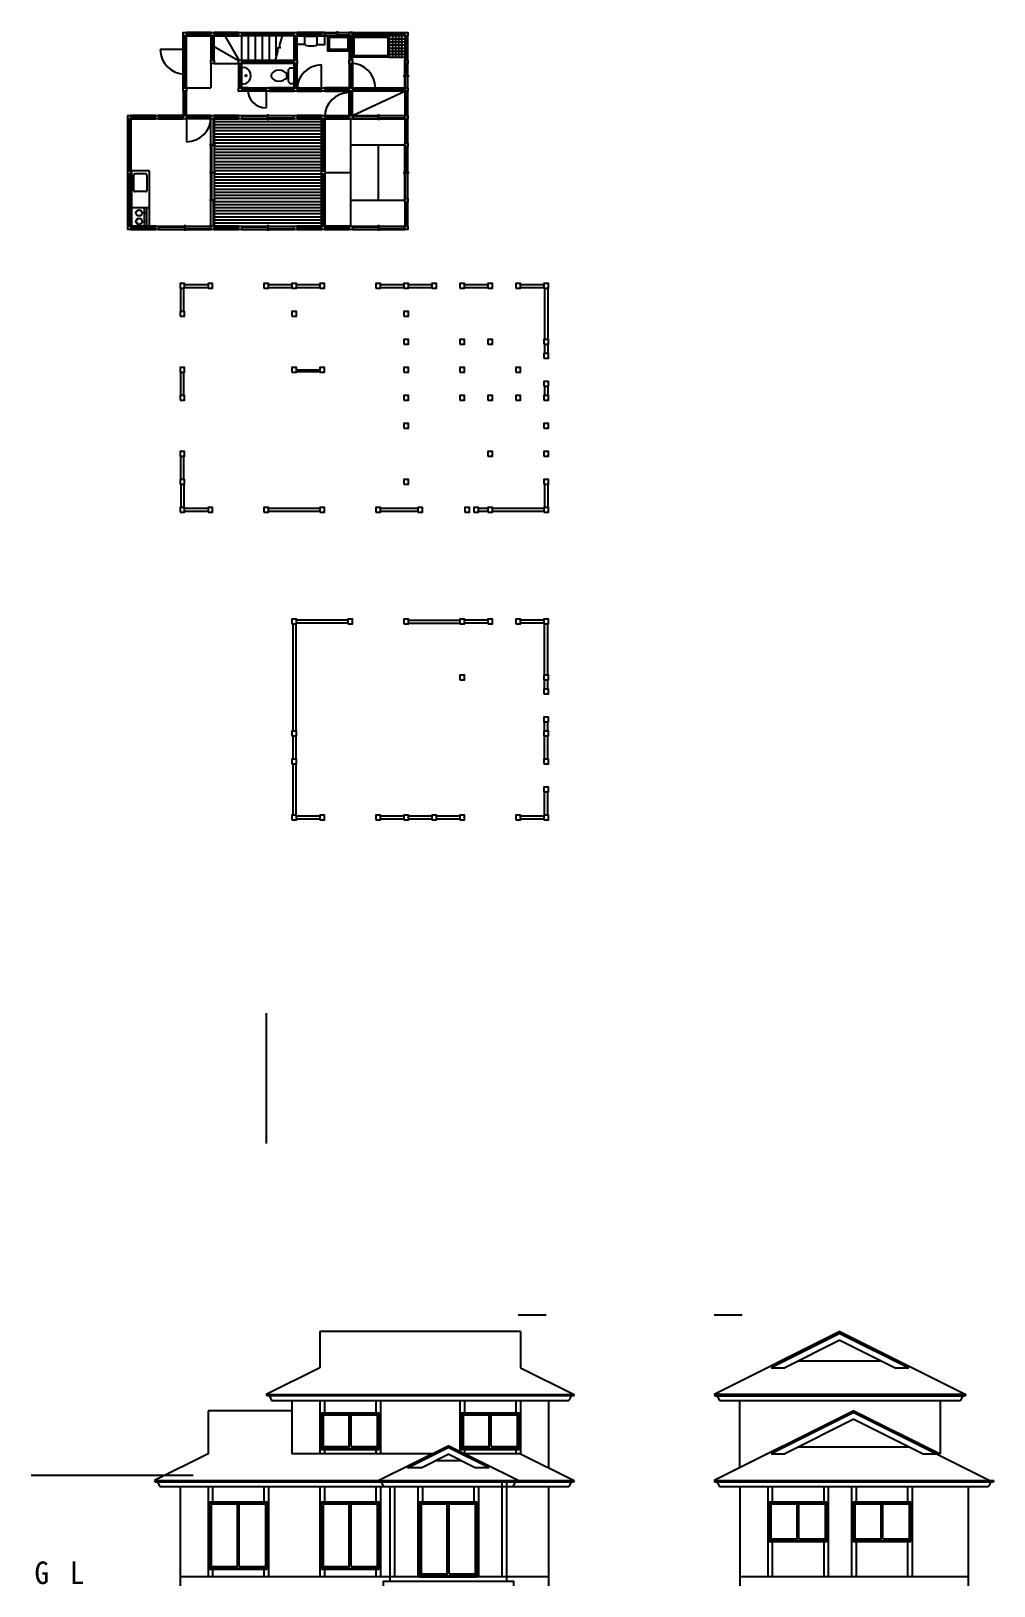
# Model space of a CAD drawing. Units: millimetres at full size, sheet at 1:100. Extents: x -17787 to 45218, y -47835 to 10600.
# Drawn here: x -17787 to 13521, y -39980 to 10600 of the extents above; entities that cross this region are included whole.
import ezdxf

# ---------------------------------------------------------------- set-up
doc = ezdxf.new("R2010")
doc.units = ezdxf.units.MM
doc.header["$LTSCALE"] = 100
for name, color, linetype in [('0-1_基準線', 7, 'Continuous'), ('0-2', 3, 'Continuous'), ('0-3_柱', 7, 'Continuous'), ('0-9_壁・窓', 4, 'Continuous'), ('0-A_屋根', 4, 'Continuous')]:
    doc.layers.add(name, color=color, linetype=linetype)
doc.styles.add('ＭＳ ゴシック', font='')
doc.styles.get('ＭＳ ゴシック').set_extended_font_data('MS Gothic')

msp = doc.modelspace()

# ---------------------------------------------------------------- linework, layer by layer
at = {"layer": '0-1_基準線'}
for p, q in [((-12838.7, 10550), (-12738.7, 10550)), ((-12738.7, 10550), (-12738.7, 10450)), ((-11938.7, 10550), (-12738.7, 10550)), ((-11938.7, 10525), (-12738.7, 10525)), ((-12738.7, 10475), (-11938.7, 10475)), ((-12738.7, 10450), (-11938.7, 10450)), ((-11938.7, 10450), (-11938.7, 9650)), ((-11838.7, 10450), (-11938.7, 10450)), ((-11913.7, 10450), (-11913.7, 9650)), ((-11863.7, 9650), (-11863.7, 10450)), ((-11038.7, 10550), (-11838.7, 10550)), ((-11038.7, 10525), (-11838.7, 10525)), ((-11838.7, 10475), (-11038.7, 10475)), ((-11838.7, 9650), (-11838.7, 10450)), ((-11838.7, 10450), (-11038.7, 10450)), ((-10938.7, 10550), (-9238.7, 10550)), ((-10938.7, 10525), (-9238.7, 10525)), ((-9238.7, 10475), (-10938.7, 10475)), ((-9238.7, 10450), (-10938.7, 10450)), ((-9238.7, 10450), (-9238.7, 9650)), ((-9213.7, 10450), (-9213.7, 9650)), ((-9163.7, 9650), (-9163.7, 10450)), ((-8338.7, 10550), (-9138.7, 10550)), ((-8338.7, 10525), (-9138.7, 10525)), ((-9138.7, 10475), (-8338.7, 10475)), ((-9138.7, 9650), (-9138.7, 10450)), ((-9138.7, 10450), (-8338.7, 10450)), ((-7838.7, 10600), (-7838.7, 10400)), ((-7438.7, 10450), (-7438.7, 9650)), ((-7413.7, 10450), (-7413.7, 9650)), ((-7363.7, 9650), (-7363.7, 10450)), ((-7338.7, 10550), (-5638.7, 10550)), ((-7338.7, 10525), (-5638.7, 10525)), ((-5638.7, 10475), (-7338.7, 10475)), ((-5638.7, 10450), (-7338.7, 10450)), ((-7338.7, 9650), (-7338.7, 10450)), ((-5638.7, 10450), (-5638.7, 9650)), ((-5613.7, 10450), (-5613.7, 9650)), ((-5563.7, 9650), (-5563.7, 10450)), ((-5538.7, 9650), (-5538.7, 10450)), ((-10938.7, 9650), (-9238.7, 9650)), ((-10938.7, 9625), (-9238.7, 9625)), ((-9795, 10039.6), (-9760.5, 9977.9)), ((-11038.7, 9550), (-11038.7, 8750)), ((-11013.7, 9550), (-11013.7, 8750)), ((-10963.7, 8750), (-10963.7, 9550)), ((-9238.7, 9575), (-10938.7, 9575)), ((-9238.7, 9550), (-10938.7, 9550)), ((-10938.7, 8750), (-10938.7, 9550)), ((-9238.7, 9550), (-9238.7, 8750)), ((-9213.7, 9550), (-9213.7, 8750)), ((-9163.7, 8750), (-9163.7, 9550)), ((-9138.7, 8750), (-9138.7, 9550)), ((-5688.7, 9150), (-5488.7, 9150)), ((-12838.7, 8750), (-12738.7, 8750)), ((-12838.7, 8650), (-12838.7, 7850)), ((-12813.7, 8650), (-12813.7, 7850)), ((-12763.7, 7850), (-12763.7, 8650)), ((-12738.7, 8750), (-12738.7, 8650)), ((-12738.7, 7850), (-12738.7, 8650)), ((-10768.7, 8725), (-10938.7, 8725)), ((-10768.7, 8675), (-10938.7, 8675)), ((-10768.7, 8650), (-10768.7, 8750)), ((-10738.7, 8650), (-10738.7, 8750)), ((-9238.7, 8750), (-10038.7, 8750)), ((-9238.7, 8725), (-10038.7, 8725)), ((-10038.7, 8675), (-9238.7, 8675)), ((-10038.7, 8650), (-9238.7, 8650)), ((-7438.7, 8750), (-8238.7, 8750)), ((-7438.7, 8725), (-8238.7, 8725)), ((-8238.7, 8675), (-7438.7, 8675)), ((-8238.7, 8650), (-7438.7, 8650)), ((-7438.7, 8650), (-7438.7, 7850)), ((-7413.7, 8650), (-7413.7, 7850)), ((-7363.7, 7850), (-7363.7, 8650)), ((-7338.7, 8750), (-5638.7, 8750)), ((-7338.7, 8725), (-5638.7, 8725)), ((-5638.7, 8675), (-7338.7, 8675)), ((-5638.7, 8650), (-7338.7, 8650)), ((-7338.7, 7850), (-7338.7, 8650)), ((-5638.7, 8650), (-5638.7, 7850)), ((-5613.7, 8650), (-5613.7, 7850)), ((-5563.7, 7850), (-5563.7, 8650)), ((-5538.7, 7850), (-5538.7, 8650)), ((-14638.7, 6050), (-14638.7, 7750)), ((-14613.7, 6050), (-14613.7, 7750)), ((-14563.7, 7750), (-14563.7, 6050)), ((-13738.7, 7850), (-14538.7, 7850)), ((-13738.7, 7825), (-14538.7, 7825)), ((-14538.7, 7775), (-13738.7, 7775)), ((-14538.7, 7750), (-13738.7, 7750)), ((-14538.7, 7750), (-14538.7, 6050)), ((-12838.7, 7850), (-13638.7, 7850)), ((-12838.7, 7825), (-13638.7, 7825)), ((-13638.7, 7775), (-12838.7, 7775)), ((-13638.7, 7750), (-12838.7, 7750)), ((-11038.7, 7850), (-11838.7, 7850)), ((-11038.7, 7825), (-11838.7, 7825)), ((-11838.7, 7775), (-11038.7, 7775)), ((-11838.7, 7750), (-11038.7, 7750)), ((-10088.7, 7900), (-10088.7, 7700)), ((-8338.7, 7850), (-9138.7, 7850)), ((-8338.7, 7825), (-9138.7, 7825)), ((-9138.7, 7775), (-8338.7, 7775)), ((-9138.7, 7750), (-8338.7, 7750)), ((-8338.7, 6050), (-8338.7, 7750)), ((-8313.7, 6050), (-8313.7, 7750)), ((-8263.7, 7750), (-8263.7, 6050)), ((-8238.7, 7750), (-8238.7, 6050)), ((-6488.7, 7900), (-6488.7, 7700)), ((-5638.7, 7750), (-5638.7, 6950)), ((-5613.7, 7750), (-5613.7, 6950)), ((-5563.7, 6950), (-5563.7, 7750)), ((-5538.7, 6950), (-5538.7, 7750)), ((-11988.7, 6900), (-11788.7, 6900)), ((-14638.7, 4250), (-14638.7, 5950)), ((-14613.7, 4250), (-14613.7, 5950)), ((-14563.7, 5950), (-14563.7, 4250)), ((-14538.7, 5950), (-14538.7, 4250)), ((-11988.7, 6000), (-11788.7, 6000)), ((-8338.7, 4250), (-8338.7, 5950)), ((-8313.7, 4250), (-8313.7, 5950)), ((-8263.7, 5950), (-8263.7, 4250)), ((-8238.7, 5950), (-8238.7, 4250)), ((-5688.7, 6000), (-5488.7, 6000)), ((-11988.7, 5100), (-11788.7, 5100)), ((-5638.7, 5050), (-5638.7, 4250)), ((-5613.7, 5050), (-5613.7, 4250)), ((-5563.7, 4250), (-5563.7, 5050)), ((-5538.7, 4250), (-5538.7, 5050)), ((-13738.7, 4250), (-14538.7, 4250)), ((-13738.7, 4225), (-14538.7, 4225)), ((-14538.7, 4175), (-13738.7, 4175)), ((-14538.7, 4150), (-13738.7, 4150)), ((-12788.7, 4300), (-12788.7, 4100)), ((-11038.7, 4250), (-11838.7, 4250)), ((-11038.7, 4225), (-11838.7, 4225)), ((-11838.7, 4175), (-11038.7, 4175)), ((-11838.7, 4150), (-11038.7, 4150)), ((-10088.7, 4300), (-10088.7, 4100)), ((-8338.7, 4250), (-9138.7, 4250)), ((-8338.7, 4225), (-9138.7, 4225)), ((-9138.7, 4175), (-8338.7, 4175)), ((-9138.7, 4150), (-8338.7, 4150)), ((-7438.7, 4250), (-8238.7, 4250)), ((-7438.7, 4225), (-8238.7, 4225)), ((-8238.7, 4175), (-7438.7, 4175)), ((-8238.7, 4150), (-7438.7, 4150)), ((-6488.7, 4300), (-6488.7, 4100))]:
    msp.add_line(p, q, dxfattribs=at)
at = {"layer": '0-1_基準線', "color": 4}
for p, q in [((-12838.7, 8750), (-12838.7, 10450)), ((-12738.7, 8750), (-12738.7, 10450)), ((-11017.6, 9650), (-11479.5, 10450)), ((-10938.7, 9650), (-10938.7, 10450)), ((-10713.7, 9650), (-10713.7, 10450)), ((-10488.7, 9650), (-10488.7, 10450)), ((-10263.7, 9650), (-10263.7, 10450)), ((-10038.7, 9650), (-10038.7, 10450)), ((-9813.7, 9790.3), (-9813.7, 10450)), ((-9626.5, 10450), (-9719.6, 10122.2)), ((-8883.9, 10160), (-9138.7, 10160)), ((-8483.9, 10160), (-8483.9, 10440)), ((-8238.7, 10550), (-7438.7, 10550)), ((-8238.7, 10450), (-7438.7, 10450)), ((-8138.7, 10450), (-7438.7, 10450)), ((-7438.7, 10450), (-7438.7, 9950)), ((-7288.7, 10370), (-7288.7, 9830)), ((-7258.7, 10400), (-6218.7, 10400)), ((-6188.7, 10370), (-6188.7, 9830)), ((-6138.7, 10350), (-5638.7, 10350)), ((-6138.7, 10250), (-5638.7, 10250)), ((-6138.7, 10150), (-5638.7, 10150)), ((-6038.7, 10450), (-6038.7, 9750)), ((-5938.7, 10450), (-5938.7, 9750)), ((-5838.7, 10450), (-5838.7, 9750)), ((-5738.7, 10450), (-5738.7, 9750)), ((-12838.7, 10000), (-13588.7, 10000)), ((-11038.7, 9628.9), (-11838.7, 10090.7)), ((-9760.5, 9977.9), (-9853.6, 9650)), ((-6218.7, 9800), (-7258.7, 9800)), ((-6138.7, 10050), (-5638.7, 10050)), ((-6138.7, 9950), (-5638.7, 9950)), ((-6138.7, 9850), (-5638.7, 9850)), ((-6138.7, 9750), (-5638.7, 9750)), ((-11938.7, 9550), (-11938.7, 8750)), ((-11838.7, 9550), (-11038.7, 9550)), ((-9521.8, 9250), (-9478.7, 9250)), ((-9478.7, 9250), (-9478.7, 9050)), ((-9361.7, 9410), (-9238.7, 9410)), ((-9238.7, 9410), (-9238.7, 8890)), ((-8338.7, 8750), (-8338.7, 9500)), ((-7438.7, 9550), (-7438.7, 8750)), ((-7338.7, 9550), (-7338.7, 8750)), ((-5638.7, 8750), (-5638.7, 9550)), ((-5538.7, 8750), (-5538.7, 9550)), ((-12738.7, 8750), (-11938.7, 8750)), ((-10738.7, 8750), (-10138.7, 8750)), ((-10138.7, 8650), (-10738.7, 8650)), ((-10138.7, 8700), (-10138.7, 8100)), ((-9521.8, 9050), (-9478.7, 9050)), ((-9138.7, 8750), (-8338.7, 8750)), ((-9138.7, 8650), (-8338.7, 8650)), ((-7438.7, 7850), (-7438.7, 8600)), ((-7338.7, 8750), (-6588.7, 8750)), ((-7338.7, 7850), (-5638.7, 8650)), ((-11938.7, 7850), (-12738.7, 7850)), ((-11938.7, 7750), (-12738.7, 7750)), ((-12738.7, 7750), (-12738.7, 7000)), ((-11938.7, 4250), (-11938.7, 7750)), ((-11838.7, 7750), (-11838.7, 4250)), ((-8338.7, 7650), (-11838.7, 7650)), ((-10938.7, 7850), (-9238.7, 7850)), ((-10938.7, 7750), (-9238.7, 7750)), ((-8238.7, 7850), (-7438.7, 7850)), ((-8238.7, 7750), (-7438.7, 7750)), ((-7388.7, 4250), (-7388.7, 7750)), ((-7338.7, 7850), (-5638.7, 7850)), ((-7338.7, 7750), (-5638.7, 7750)), ((-8338.7, 7550), (-11838.7, 7550)), ((-8338.7, 7450), (-11838.7, 7450)), ((-8338.7, 7350), (-11838.7, 7350)), ((-8338.7, 7250), (-11838.7, 7250)), ((-8338.7, 7150), (-11838.7, 7150)), ((-8338.7, 7050), (-11838.7, 7050)), ((-8338.7, 6950), (-11838.7, 6950)), ((-8338.7, 6850), (-11838.7, 6850)), ((-8338.7, 6750), (-11838.7, 6750)), ((-8338.7, 6650), (-11838.7, 6650)), ((-7388.7, 6900), (-5638.7, 6900)), ((-6488.7, 5100), (-6488.7, 6900)), ((-5638.7, 5150), (-5638.7, 6850)), ((-5538.7, 5150), (-5538.7, 6850)), ((-8338.7, 6550), (-11838.7, 6550)), ((-8338.7, 6450), (-11838.7, 6450)), ((-8338.7, 6350), (-11838.7, 6350)), ((-8338.7, 6250), (-11838.7, 6250)), ((-8338.7, 6150), (-11838.7, 6150)), ((-13938.7, 6050), (-14538.7, 6050)), ((-14508.7, 4250), (-14508.7, 6050)), ((-14448.9, 5407.3), (-14448.9, 5928.9)), ((-14054.5, 5958.9), (-14418.9, 5958.9)), ((-14024.5, 5928.9), (-14024.5, 5407.3)), ((-13938.7, 4250), (-13938.7, 6050)), ((-8338.7, 6050), (-11838.7, 6050)), ((-8338.7, 5950), (-11838.7, 5950)), ((-8338.7, 5850), (-11838.7, 5850)), ((-8338.7, 5750), (-11838.7, 5750)), ((-8338.7, 5650), (-11838.7, 5650)), ((-8238.7, 6000), (-7388.7, 6000)), ((-14054.5, 5377.3), (-14418.9, 5377.3)), ((-8338.7, 5550), (-11838.7, 5550)), ((-8338.7, 5450), (-11838.7, 5450)), ((-8338.7, 5350), (-11838.7, 5350)), ((-8338.7, 5250), (-11838.7, 5250)), ((-8338.7, 5150), (-11838.7, 5150)), ((-7388.7, 5100), (-5638.7, 5100)), ((-13938.7, 4850), (-14508.7, 4850)), ((-14360.8, 4770.4), (-14318.4, 4728)), ((-14360.8, 4600.7), (-14318.4, 4643.1)), ((-14233.6, 4728), (-14191.1, 4770.4)), ((-14233.6, 4643.1), (-14191.1, 4600.7)), ((-14095.2, 4250), (-14095.2, 4850)), ((-14060.4, 4720), (-14060.4, 4654.1)), ((-14024.5, 4250), (-14024.5, 4850)), ((-8338.7, 5050), (-11838.7, 5050)), ((-8338.7, 4950), (-11838.7, 4950)), ((-8338.7, 4850), (-11838.7, 4850)), ((-8338.7, 4750), (-11838.7, 4750)), ((-8338.7, 4650), (-11838.7, 4650)), ((-14360.8, 4495.3), (-14318.4, 4452.9)), ((-14318.4, 4368), (-14360.8, 4325.6)), ((-14191.1, 4495.3), (-14233.6, 4452.9)), ((-14233.6, 4368), (-14191.1, 4325.6)), ((-14060.4, 4444.4), (-14060.4, 4384.4)), ((-13638.7, 4250), (-11938.7, 4250)), ((-13638.7, 4150), (-11938.7, 4150)), ((-8338.7, 4550), (-11838.7, 4550)), ((-8338.7, 4450), (-11838.7, 4450)), ((-8338.7, 4350), (-11838.7, 4350)), ((-10938.7, 4250), (-9238.7, 4250)), ((-10938.7, 4150), (-9238.7, 4150)), ((-7338.7, 4250), (-5638.7, 4250)), ((-7338.7, 4150), (-5638.7, 4150))]:
    msp.add_line(p, q, dxfattribs=at)
at = {"layer": '0-1_基準線', "color": 2}
for p, q in [((-12788.7, 10050), (-12788.7, 10450)), ((-8238.7, 10525), (-7808.7, 10525)), ((-7868.7, 10475), (-7438.7, 10475)), ((-12788.7, 9200), (-12788.7, 10000)), ((-12788.7, 9200), (-12788.7, 10000)), ((-12788.7, 8750), (-12788.7, 9150)), ((-12788.7, 8750), (-12788.7, 9150)), ((-7388.7, 9550), (-7388.7, 8750)), ((-5613.7, 8750), (-5613.7, 9180)), ((-5563.7, 9120), (-5563.7, 9550)), ((-10138.7, 8700), (-10738.7, 8700)), ((-9138.7, 8700), (-8338.7, 8700)), ((-11938.7, 7800), (-12738.7, 7800)), ((-11863.7, 7750), (-11863.7, 6870)), ((-10938.7, 7825), (-10058.7, 7825)), ((-10118.7, 7775), (-9238.7, 7775)), ((-8238.7, 7800), (-7438.7, 7800)), ((-7338.7, 7825), (-6458.7, 7825)), ((-6518.7, 7775), (-5638.7, 7775)), ((-5563.7, 5970), (-5563.7, 6850)), ((-5613.7, 5150), (-5613.7, 6030)), ((-11863.7, 5130), (-11863.7, 4250)), ((-13638.7, 4225), (-12758.7, 4225)), ((-12818.7, 4175), (-11938.7, 4175)), ((-10938.7, 4225), (-10058.7, 4225)), ((-10118.7, 4175), (-9238.7, 4175)), ((-7338.7, 4225), (-6458.7, 4225)), ((-6518.7, 4175), (-5638.7, 4175))]:
    msp.add_line(p, q, dxfattribs=at)
at = {"layer": '0-1_基準線', "color": 3}
msp.add_line((-10938.7, 8897.6), (-10938.7, 9402.4), dxfattribs=at)
at = {"layer": '0-1_基準線'}
for points in [[(-12738.7, 10450), (-12838.7, 10450), (-12838.7, 10550)], [(-11938.7, 10450), (-11938.7, 10550), (-11838.7, 10550), (-11838.7, 10450)], [(-12738.7, 8650), (-12838.7, 8650), (-12838.7, 8750)], [(-10738.7, 8750), (-10768.7, 8750), (-10938.7, 8750)], [(-10738.7, 8650), (-10768.7, 8650), (-10938.7, 8650)]]:
    msp.add_lwpolyline(points, dxfattribs=at)
for points in [[(-12838.7, 10450), (-12838.7, 10550), (-12738.7, 10550), (-12738.7, 10450)], [(-11938.7, 10450), (-11938.7, 10550), (-11838.7, 10550), (-11838.7, 10450)], [(-11938.7, 10450), (-11938.7, 10550), (-11838.7, 10550), (-11838.7, 10450)], [(-11038.7, 10450), (-11038.7, 10550), (-10938.7, 10550), (-10938.7, 10450)], [(-11038.7, 10450), (-11038.7, 10550), (-10938.7, 10550), (-10938.7, 10450)], [(-9238.7, 10450), (-9238.7, 10550), (-9138.7, 10550), (-9138.7, 10450)], [(-9138.7, 10450), (-9238.7, 10450), (-9238.7, 10550), (-9138.7, 10550)], [(-9238.7, 10450), (-9238.7, 10550), (-9138.7, 10550), (-9138.7, 10450)], [(-8338.7, 10450), (-8338.7, 10550), (-8238.7, 10550), (-8238.7, 10450)], [(-8338.7, 10550), (-8338.7, 10450), (-8238.7, 10450), (-8238.7, 10550)], [(-7438.7, 10450), (-7438.7, 10550), (-7338.7, 10550), (-7338.7, 10450)], [(-7338.7, 10450), (-7438.7, 10450), (-7438.7, 10550), (-7338.7, 10550)], [(-7438.7, 10550), (-7438.7, 10450), (-7338.7, 10450), (-7338.7, 10550)], [(-5638.7, 10450), (-5638.7, 10550), (-5538.7, 10550), (-5538.7, 10450)], [(-5538.7, 10450), (-5638.7, 10450), (-5638.7, 10550), (-5538.7, 10550)], [(-12838.7, 10000), (-12738.7, 10000), (-12738.7, 10050), (-12838.7, 10050)], [(-11838.7, 9550), (-11938.7, 9550), (-11938.7, 9650), (-11838.7, 9650)], [(-11038.7, 9550), (-11038.7, 9650), (-10938.7, 9650), (-10938.7, 9550)], [(-10938.7, 9550), (-11038.7, 9550), (-11038.7, 9650), (-10938.7, 9650)], [(-9238.7, 9550), (-9238.7, 9650), (-9138.7, 9650), (-9138.7, 9550)], [(-9138.7, 9550), (-9238.7, 9550), (-9238.7, 9650), (-9138.7, 9650)], [(-9138.7, 9550), (-9238.7, 9550), (-9238.7, 9650), (-9138.7, 9650)], [(-7338.7, 9550), (-7438.7, 9550), (-7438.7, 9650), (-7338.7, 9650)], [(-7438.7, 9650), (-7338.7, 9650), (-7338.7, 9550), (-7438.7, 9550)], [(-5538.7, 9550), (-5638.7, 9550), (-5638.7, 9650), (-5538.7, 9650)], [(-5638.7, 9550), (-5538.7, 9550), (-5538.7, 9650), (-5638.7, 9650)], [(-12838.7, 9150), (-12738.7, 9150), (-12738.7, 9200), (-12838.7, 9200)], [(-12738.7, 8650), (-12838.7, 8650), (-12838.7, 8750), (-12738.7, 8750)], [(-10938.7, 8650), (-11038.7, 8650), (-11038.7, 8750), (-10938.7, 8750)], [(-10938.7, 8750), (-10938.7, 8650), (-11038.7, 8650), (-11038.7, 8750)], [(-10138.7, 8650), (-10138.7, 8750), (-10038.7, 8750), (-10038.7, 8650)], [(-10038.7, 8750), (-10038.7, 8650), (-10138.7, 8650), (-10138.7, 8750)], [(-9138.7, 8650), (-9238.7, 8650), (-9238.7, 8750), (-9138.7, 8750)], [(-9238.7, 8650), (-9238.7, 8750), (-9138.7, 8750), (-9138.7, 8650)], [(-9238.7, 8650), (-9238.7, 8750), (-9138.7, 8750), (-9138.7, 8650)], [(-8338.7, 8650), (-8338.7, 8750), (-8238.7, 8750), (-8238.7, 8650)], [(-8338.7, 8650), (-8338.7, 8750), (-8238.7, 8750), (-8238.7, 8650)], [(-7438.7, 8650), (-7438.7, 8750), (-7338.7, 8750), (-7338.7, 8650)], [(-7338.7, 8650), (-7438.7, 8650), (-7438.7, 8750), (-7338.7, 8750)], [(-7438.7, 8650), (-7438.7, 8750), (-7338.7, 8750), (-7338.7, 8650)], [(-7438.7, 8750), (-7338.7, 8750), (-7338.7, 8650), (-7438.7, 8650)], [(-5638.7, 8650), (-5638.7, 8750), (-5538.7, 8750), (-5538.7, 8650)], [(-5538.7, 8650), (-5638.7, 8650), (-5638.7, 8750), (-5538.7, 8750)], [(-5638.7, 8650), (-5538.7, 8650), (-5538.7, 8750), (-5638.7, 8750)], [(-14638.7, 7750), (-14638.7, 7850), (-14538.7, 7850), (-14538.7, 7750)], [(-14538.7, 7750), (-14638.7, 7750), (-14638.7, 7850), (-14538.7, 7850)], [(-13738.7, 7750), (-13738.7, 7850), (-13638.7, 7850), (-13638.7, 7750)], [(-13738.7, 7750), (-13738.7, 7850), (-13638.7, 7850), (-13638.7, 7750)], [(-12838.7, 7750), (-12838.7, 7850), (-12738.7, 7850), (-12738.7, 7750)], [(-12738.7, 7750), (-12838.7, 7750), (-12838.7, 7850), (-12738.7, 7850)], [(-12738.7, 7850), (-12738.7, 7750), (-12838.7, 7750), (-12838.7, 7850)], [(-11938.7, 7750), (-11938.7, 7850), (-11838.7, 7850), (-11838.7, 7750)], [(-11838.7, 7750), (-11938.7, 7750), (-11938.7, 7850), (-11838.7, 7850)], [(-11838.7, 7850), (-11838.7, 7750), (-11938.7, 7750), (-11938.7, 7850)], [(-11038.7, 7750), (-11038.7, 7850), (-10938.7, 7850), (-10938.7, 7750)], [(-11038.7, 7750), (-11038.7, 7850), (-10938.7, 7850), (-10938.7, 7750)], [(-9238.7, 7750), (-9238.7, 7850), (-9138.7, 7850), (-9138.7, 7750)], [(-9238.7, 7750), (-9238.7, 7850), (-9138.7, 7850), (-9138.7, 7750)], [(-8238.7, 7750), (-8338.7, 7750), (-8338.7, 7850), (-8238.7, 7850)], [(-8338.7, 7750), (-8338.7, 7850), (-8238.7, 7850), (-8238.7, 7750)], [(-8338.7, 7750), (-8338.7, 7850), (-8238.7, 7850), (-8238.7, 7750)], [(-7338.7, 7750), (-7438.7, 7750), (-7438.7, 7850), (-7338.7, 7850)], [(-7438.7, 7750), (-7438.7, 7850), (-7338.7, 7850), (-7338.7, 7750)], [(-7438.7, 7750), (-7438.7, 7850), (-7338.7, 7850), (-7338.7, 7750)], [(-5538.7, 7750), (-5638.7, 7750), (-5638.7, 7850), (-5538.7, 7850)], [(-5538.7, 7750), (-5638.7, 7750), (-5638.7, 7850), (-5538.7, 7850)], [(-5638.7, 7750), (-5638.7, 7850), (-5538.7, 7850), (-5538.7, 7750)], [(-5538.7, 6850), (-5638.7, 6850), (-5638.7, 6950), (-5538.7, 6950)], [(-5538.7, 6850), (-5638.7, 6850), (-5638.7, 6950), (-5538.7, 6950)], [(-14538.7, 5950), (-14638.7, 5950), (-14638.7, 6050), (-14538.7, 6050)], [(-14538.7, 5950), (-14638.7, 5950), (-14638.7, 6050), (-14538.7, 6050)], [(-8238.7, 5950), (-8338.7, 5950), (-8338.7, 6050), (-8238.7, 6050)], [(-8238.7, 5950), (-8338.7, 5950), (-8338.7, 6050), (-8238.7, 6050)], [(-5538.7, 5050), (-5638.7, 5050), (-5638.7, 5150), (-5538.7, 5150)], [(-5538.7, 5050), (-5638.7, 5050), (-5638.7, 5150), (-5538.7, 5150)], [(-14638.7, 4150), (-14638.7, 4250), (-14538.7, 4250), (-14538.7, 4150)], [(-14538.7, 4150), (-14638.7, 4150), (-14638.7, 4250), (-14538.7, 4250)], [(-13738.7, 4150), (-13738.7, 4250), (-13638.7, 4250), (-13638.7, 4150)], [(-13738.7, 4150), (-13738.7, 4250), (-13638.7, 4250), (-13638.7, 4150)], [(-11938.7, 4150), (-11938.7, 4250), (-11838.7, 4250), (-11838.7, 4150)], [(-11938.7, 4150), (-11938.7, 4250), (-11838.7, 4250), (-11838.7, 4150)], [(-11838.7, 4150), (-11938.7, 4150), (-11938.7, 4250), (-11838.7, 4250)], [(-11038.7, 4150), (-11038.7, 4250), (-10938.7, 4250), (-10938.7, 4150)], [(-11038.7, 4150), (-11038.7, 4250), (-10938.7, 4250), (-10938.7, 4150)], [(-9238.7, 4150), (-9238.7, 4250), (-9138.7, 4250), (-9138.7, 4150)], [(-9238.7, 4150), (-9238.7, 4250), (-9138.7, 4250), (-9138.7, 4150)], [(-8238.7, 4150), (-8338.7, 4150), (-8338.7, 4250), (-8238.7, 4250)], [(-8338.7, 4150), (-8338.7, 4250), (-8238.7, 4250), (-8238.7, 4150)], [(-8338.7, 4150), (-8338.7, 4250), (-8238.7, 4250), (-8238.7, 4150)], [(-7438.7, 4150), (-7438.7, 4250), (-7338.7, 4250), (-7338.7, 4150)], [(-7438.7, 4150), (-7438.7, 4250), (-7338.7, 4250), (-7338.7, 4150)], [(-5538.7, 4150), (-5638.7, 4150), (-5638.7, 4250), (-5538.7, 4250)], [(-5638.7, 4150), (-5638.7, 4250), (-5538.7, 4250), (-5538.7, 4150)]]:
    msp.add_lwpolyline(points, close=True, dxfattribs=at)
at = {"layer": '0-1_基準線', "color": 4}
for points in [[(-9719.6, 10122.2), (-9685.1, 10060.4), (-9795, 10039.6)], [(-8883.9, 10160), (-8883.9, 10440), (-8483.9, 10440)], [(-8483.9, 10160), (-8236.5, 10160), (-8236.5, 10450)], [(-7438.7, 9950), (-8138.7, 9950), (-8138.7, 10450)], [(-9361.7, 9410), (-9431.7, 9340), (-9431.7, 8960)], [(-9431.7, 8960), (-9361.7, 8890), (-9238.7, 8890)], [(-13938.7, 4250), (-14538.7, 4250), (-14538.7, 6050)]]:
    msp.add_lwpolyline(points, dxfattribs=at)
for points in [[(-8088.7, 10400), (-7488.7, 10400), (-7488.7, 10000), (-8088.7, 10000)], [(-7338.7, 9750), (-7338.7, 10450), (-6138.7, 10450), (-6138.7, 9750)]]:
    msp.add_lwpolyline(points, close=True, dxfattribs=at)
at = {"layer": '0-1_基準線', "color": 2}
msp.add_lwpolyline([(-11913.7, 5070), (-11913.7, 6000), (-11913.7, 6930)], dxfattribs=at)
at = {"layer": '0-1_基準線', "color": 3}
msp.add_circle((-10798.7, 9150), 30, dxfattribs=at)
at = {"layer": '0-1_基準線', "color": 4}
for centre in [(-14276, 4685.6), (-14276, 4410.5)]:
    msp.add_circle(centre, 100, dxfattribs=at)
for centre, radius, start, end in [((-7258.7, 10370), 30, 90, 180), ((-6218.7, 10370), 30, 0, 90), ((-12788.7, 10000), 800, 180, 270), ((-7258.7, 9830), 30, 180, 270), ((-6218.7, 9830), 30, 270, 0), ((-8338.7, 8700), 800, 90, 180), ((-7388.7, 8750), 800, 0, 90), ((-10138.7, 8700), 600, 180, 270), ((-7438.7, 7800), 800, 90, 180), ((-12738.7, 7800), 800, 270, 0), ((-14418.9, 5928.9), 30, 90, 180), ((-14054.5, 5928.9), 30, 0, 90), ((-14418.9, 5407.3), 30, 180, 270), ((-14054.5, 5407.3), 30, 270, 0)]:
    msp.add_arc(centre, radius, start, end, dxfattribs=at)
for centre, major_axis, ratio, start_param, end_param in [((-8683.9, 10160), (200, 0), 0.2, 3.1415927, 6.2831853), ((-9728.7, 9150), (250, 0), 0.712, 0.5959795, 5.6872058)]:
    msp.add_ellipse(centre, major_axis=major_axis, ratio=ratio, start_param=start_param, end_param=end_param, dxfattribs=at)
at = {"layer": '0-1_基準線', "color": 3}
msp.add_ellipse((-10868.7, 9150), major_axis=(0, 265), ratio=0.8679, start_param=2.83234, end_param=6.5924393, dxfattribs=at)
at = {"layer": '0-2'}
for p, q in [((-12918.7, 1475), (-12918.7, 2235)), ((-12818.7, 1475), (-12818.7, 2235)), ((-12793.7, 2360), (-12033.7, 2360)), ((-12793.7, 2260), (-12033.7, 2260)), ((-10063.7, 2360), (-9303.7, 2360)), ((-10063.7, 2260), (-9303.7, 2260)), ((-9148.5, 2360), (-8393.7, 2360)), ((-9148.5, 2260), (-8393.7, 2260)), ((-6423.7, 2360), (-5663.7, 2360)), ((-6423.7, 2260), (-5663.7, 2260)), ((-5513.7, 2360), (-4753.7, 2360)), ((-5513.7, 2260), (-4753.7, 2260)), ((-3693.7, 2360), (-2933.7, 2360)), ((-3693.7, 2260), (-2933.7, 2260)), ((-1873.7, 2360), (-1113.7, 2360)), ((-1873.7, 2260), (-1113.7, 2260)), ((-1088.7, 2235), (-1088.7, 565)), ((-988.7, 2235), (-988.7, 565)), ((-1088.7, 415), (-1088.7, 110)), ((-988.7, 415), (-988.7, 110)), ((-12918.7, -1255), (-12918.7, -495)), ((-12818.7, -1255), (-12818.7, -495)), ((-9153.7, -420), (-8393.7, -420)), ((-9153.7, -470), (-8393.7, -470)), ((-1088.7, -950), (-1088.7, -1255)), ((-988.7, -950), (-988.7, -1255)), ((-12918.7, -3985), (-12918.7, -3225)), ((-12818.7, -3985), (-12818.7, -3225)), ((-12918.7, -4135), (-12918.7, -4895)), ((-12818.7, -4135), (-12818.7, -4895)), ((-1088.7, -4135), (-1088.7, -4895)), ((-988.7, -4135), (-988.7, -4895)), ((-12793.7, -4920), (-12033.7, -4920)), ((-12793.7, -5020), (-12033.7, -5020)), ((-10063.7, -4920), (-8393.7, -4920)), ((-10063.7, -5020), (-8393.7, -5020)), ((-6423.7, -4920), (-5208.7, -4920)), ((-6423.7, -5020), (-5208.7, -5020)), ((-3238.7, -4920), (-2933.7, -4920)), ((-3238.7, -5020), (-2933.7, -5020)), ((-2783.7, -4920), (-1113.7, -4920)), ((-2783.7, -5020), (-1113.7, -5020)), ((-7483.7, -8560), (-9153.7, -8560)), ((-5513.7, -8560), (-3843.7, -8560)), ((-2933.7, -8560), (-3693.7, -8560)), ((-1113.7, -8560), (-1873.7, -8560)), ((-9278.7, -8685), (-9278.7, -12175)), ((-9178.7, -8685), (-9178.7, -12175)), ((-7483.7, -8660), (-9153.7, -8660)), ((-5513.7, -8660), (-3843.7, -8660)), ((-2933.7, -8660), (-3693.7, -8660)), ((-1113.7, -8660), (-1873.7, -8660)), ((-1088.7, -10355), (-1088.7, -8685)), ((-988.7, -10355), (-988.7, -8685)), ((-1088.7, -10810), (-1088.7, -10500)), ((-988.7, -10810), (-988.7, -10500)), ((-1088.7, -12175), (-1088.7, -11870)), ((-988.7, -12175), (-988.7, -11870)), ((-9278.7, -12325), (-9278.7, -13085)), ((-9178.7, -12325), (-9178.7, -13085)), ((-1088.7, -13085), (-1088.7, -12325)), ((-988.7, -13085), (-988.7, -12325)), ((-9278.7, -13235), (-9278.7, -14905)), ((-9178.7, -13235), (-9178.7, -14905)), ((-1088.7, -14905), (-1088.7, -14145)), ((-988.7, -14905), (-988.7, -14145)), ((-9153.7, -14930), (-8393.7, -14930)), ((-9153.7, -15030), (-8393.7, -15030)), ((-6423.7, -14930), (-5663.7, -14930)), ((-6423.7, -15030), (-5663.7, -15030)), ((-5513.7, -14930), (-4753.7, -14930)), ((-5513.7, -15030), (-4753.7, -15030)), ((-4603.7, -14930), (-3843.7, -14930)), ((-4603.7, -15030), (-3843.7, -15030)), ((-1873.7, -14930), (-1113.7, -14930)), ((-1873.7, -15030), (-1113.7, -15030))]:
    msp.add_line(p, q, dxfattribs=at)
at = {"layer": '0-3_柱'}
for points in [[(-12943.7, 2235), (-12793.7, 2235), (-12793.7, 2385), (-12943.7, 2385)], [(-12033.7, 2235), (-11883.7, 2235), (-11883.7, 2385), (-12033.7, 2385)], [(-10213.7, 2235), (-10063.7, 2235), (-10063.7, 2385), (-10213.7, 2385)], [(-9303.7, 2235), (-9153.7, 2235), (-9153.7, 2385), (-9303.7, 2385)], [(-8393.7, 2235), (-8243.7, 2235), (-8243.7, 2385), (-8393.7, 2385)], [(-6573.7, 2235), (-6423.7, 2235), (-6423.7, 2385), (-6573.7, 2385)], [(-5663.7, 2235), (-5513.7, 2235), (-5513.7, 2385), (-5663.7, 2385)], [(-4753.7, 2235), (-4603.7, 2235), (-4603.7, 2385), (-4753.7, 2385)], [(-3843.7, 2235), (-3693.7, 2235), (-3693.7, 2385), (-3843.7, 2385)], [(-2933.7, 2235), (-2783.7, 2235), (-2783.7, 2385), (-2933.7, 2385)], [(-2023.7, 2235), (-1873.7, 2235), (-1873.7, 2385), (-2023.7, 2385)], [(-1113.7, 2235), (-963.7, 2235), (-963.7, 2385), (-1113.7, 2385)], [(-12943.7, 1325), (-12793.7, 1325), (-12793.7, 1475), (-12943.7, 1475)], [(-9303.7, 1325), (-9153.7, 1325), (-9153.7, 1475), (-9303.7, 1475)], [(-5663.7, 1325), (-5513.7, 1325), (-5513.7, 1475), (-5663.7, 1475)], [(-5663.7, 415), (-5513.7, 415), (-5513.7, 565), (-5663.7, 565)], [(-3843.7, 415), (-3693.7, 415), (-3693.7, 565), (-3843.7, 565)], [(-2933.7, 415), (-2783.7, 415), (-2783.7, 565), (-2933.7, 565)], [(-1113.7, 415), (-963.7, 415), (-963.7, 565), (-1113.7, 565)], [(-1113.7, -40), (-963.7, -40), (-963.7, 110), (-1113.7, 110)], [(-12943.7, -495), (-12793.7, -495), (-12793.7, -345), (-12943.7, -345)], [(-9303.7, -495), (-9153.7, -495), (-9153.7, -345), (-9303.7, -345)], [(-8393.7, -495), (-8243.7, -495), (-8243.7, -345), (-8393.7, -345)], [(-5663.7, -495), (-5513.7, -495), (-5513.7, -345), (-5663.7, -345)], [(-3843.7, -495), (-3693.7, -495), (-3693.7, -345), (-3843.7, -345)], [(-2023.7, -495), (-1873.7, -495), (-1873.7, -345), (-2023.7, -345)], [(-1113.7, -950), (-963.7, -950), (-963.7, -800), (-1113.7, -800)], [(-12943.7, -1405), (-12793.7, -1405), (-12793.7, -1255), (-12943.7, -1255)], [(-5663.7, -1405), (-5513.7, -1405), (-5513.7, -1255), (-5663.7, -1255)], [(-3843.7, -1405), (-3693.7, -1405), (-3693.7, -1255), (-3843.7, -1255)], [(-2933.7, -1405), (-2783.7, -1405), (-2783.7, -1255), (-2933.7, -1255)], [(-2023.7, -1405), (-1873.7, -1405), (-1873.7, -1255), (-2023.7, -1255)], [(-1113.7, -1405), (-963.7, -1405), (-963.7, -1255), (-1113.7, -1255)], [(-5663.7, -2315), (-5513.7, -2315), (-5513.7, -2165), (-5663.7, -2165)], [(-1113.7, -2315), (-963.7, -2315), (-963.7, -2165), (-1113.7, -2165)], [(-12943.7, -3225), (-12793.7, -3225), (-12793.7, -3075), (-12943.7, -3075)], [(-2933.7, -3225), (-2783.7, -3225), (-2783.7, -3075), (-2933.7, -3075)], [(-1113.7, -3225), (-963.7, -3225), (-963.7, -3075), (-1113.7, -3075)], [(-12943.7, -4135), (-12793.7, -4135), (-12793.7, -3985), (-12943.7, -3985)], [(-5663.7, -4135), (-5513.7, -4135), (-5513.7, -3985), (-5663.7, -3985)], [(-1113.7, -4135), (-963.7, -4135), (-963.7, -3985), (-1113.7, -3985)], [(-12943.7, -5045), (-12793.7, -5045), (-12793.7, -4895), (-12943.7, -4895)], [(-12033.7, -5045), (-11883.7, -5045), (-11883.7, -4895), (-12033.7, -4895)], [(-10213.7, -5045), (-10063.7, -5045), (-10063.7, -4895), (-10213.7, -4895)], [(-8393.7, -5045), (-8243.7, -5045), (-8243.7, -4895), (-8393.7, -4895)], [(-6573.7, -5045), (-6423.7, -5045), (-6423.7, -4895), (-6573.7, -4895)], [(-5208.7, -5045), (-5058.7, -5045), (-5058.7, -4895), (-5208.7, -4895)], [(-3684.3, -5045), (-3534.3, -5045), (-3534.3, -4895), (-3684.3, -4895)], [(-3388.7, -5045), (-3238.7, -5045), (-3238.7, -4895), (-3388.7, -4895)], [(-2933.7, -5045), (-2783.7, -5045), (-2783.7, -4895), (-2933.7, -4895)], [(-1113.7, -5045), (-963.7, -5045), (-963.7, -4895), (-1113.7, -4895)], [(-9303.7, -8685), (-9153.7, -8685), (-9153.7, -8535), (-9303.7, -8535)], [(-7483.7, -8685), (-7333.7, -8685), (-7333.7, -8535), (-7483.7, -8535)], [(-5663.7, -8685), (-5513.7, -8685), (-5513.7, -8535), (-5663.7, -8535)], [(-3843.7, -8685), (-3693.7, -8685), (-3693.7, -8535), (-3843.7, -8535)], [(-2933.7, -8685), (-2783.7, -8685), (-2783.7, -8535), (-2933.7, -8535)], [(-2023.7, -8685), (-1873.7, -8685), (-1873.7, -8535), (-2023.7, -8535)], [(-1113.7, -8685), (-963.7, -8685), (-963.7, -8535), (-1113.7, -8535)], [(-3843.7, -10505), (-3693.7, -10505), (-3693.7, -10355), (-3843.7, -10355)], [(-1113.7, -10505), (-963.7, -10505), (-963.7, -10355), (-1113.7, -10355)], [(-1113.7, -10960), (-963.7, -10960), (-963.7, -10810), (-1113.7, -10810)], [(-1113.7, -11870), (-963.7, -11870), (-963.7, -11720), (-1113.7, -11720)], [(-9303.7, -12325), (-9153.7, -12325), (-9153.7, -12175), (-9303.7, -12175)], [(-1113.7, -12325), (-963.7, -12325), (-963.7, -12175), (-1113.7, -12175)], [(-9303.7, -13235), (-9153.7, -13235), (-9153.7, -13085), (-9303.7, -13085)], [(-1113.7, -13235), (-963.7, -13235), (-963.7, -13085), (-1113.7, -13085)], [(-1113.7, -14145), (-963.7, -14145), (-963.7, -13995), (-1113.7, -13995)], [(-9303.7, -15055), (-9153.7, -15055), (-9153.7, -14905), (-9303.7, -14905)], [(-8393.7, -15055), (-8243.7, -15055), (-8243.7, -14905), (-8393.7, -14905)], [(-6573.7, -15055), (-6423.7, -15055), (-6423.7, -14905), (-6573.7, -14905)], [(-5663.7, -15055), (-5513.7, -15055), (-5513.7, -14905), (-5663.7, -14905)], [(-4753.7, -15055), (-4603.7, -15055), (-4603.7, -14905), (-4753.7, -14905)], [(-3843.7, -15055), (-3693.7, -15055), (-3693.7, -14905), (-3843.7, -14905)], [(-2023.7, -15055), (-1873.7, -15055), (-1873.7, -14905), (-2023.7, -14905)], [(-1113.7, -15055), (-963.7, -15055), (-963.7, -14905), (-1113.7, -14905)]]:
    msp.add_lwpolyline(points, close=True, dxfattribs=at)
at = {"layer": '0-9_壁・窓', "color": 7}
for p, q in [((-9303.7, -33947.9), (-9303.7, -35683.1)), ((-8393.7, -33947.9), (-8393.7, -35683.1)), ((-8243.7, -33947.9), (-8243.7, -34350.1)), ((-6573.7, -33947.9), (-6573.7, -34350.1)), ((-6423.7, -33947.9), (-6423.7, -35683.1)), ((-3843.7, -33947.9), (-3843.7, -35608.1)), ((-3693.7, -33947.9), (-3693.7, -34350.1)), ((-2023.7, -33947.9), (-2023.7, -34350.1)), ((-1873.7, -33947.9), (-1873.7, -35683.1)), ((-963.7, -33947.9), (-963.7, -36138.1)), ((5256.3, -36138.1), (5256.3, -33947.9)), ((11776.3, -33947.9), (11776.3, -35683.1)), ((-4753.7, -35683.1), (-9303.7, -35683.1)), ((-8243.7, -35540.1), (-8243.7, -35683.1)), ((-6573.7, -35540.1), (-6573.7, -35683.1)), ((-3693.7, -35540.1), (-3693.7, -35683.1)), ((-1873.7, -35683.1), (-3693.7, -35683.1)), ((-2023.7, -35540.1), (-2023.7, -35683.1)), ((-12943.7, -36747.9), (-12943.7, -39980.1)), ((-12033.7, -36747.9), (-12033.7, -39680.1)), ((-11883.7, -36747.9), (-11883.7, -37250.1)), ((-10213.7, -36747.9), (-10213.7, -37250.1)), ((-10063.7, -36747.9), (-10063.7, -39680.1)), ((-8393.7, -36747.9), (-8393.7, -39680.1)), ((-8243.7, -36747.9), (-8243.7, -37250.1)), ((-6573.7, -36747.9), (-6573.7, -37250.1)), ((-6423.7, -36747.9), (-6423.7, -39680.1)), ((-6118.7, -36747.9), (-6118.7, -39680.1)), ((-5968.7, -36747.9), (-5968.7, -39680.1)), ((-5208.7, -36747.9), (-5208.7, -39680.1)), ((-5058.7, -36747.9), (-5058.7, -37250.1)), ((-3388.7, -36747.9), (-3388.7, -37250.1)), ((-3238.7, -36747.9), (-3238.7, -39680.1)), ((-2478.7, -36600.3), (-2478.7, -39680.1)), ((-2328.7, -36600.3), (-2328.7, -39680.1)), ((-963.7, -36747.9), (-963.7, -39980.1)), ((5256.3, -36747.9), (5256.3, -39980.1)), ((6166.3, -36747.9), (6166.3, -39680.1)), ((6316.3, -36747.9), (6316.3, -37250.1)), ((7986.3, -36747.9), (7986.3, -37250.1)), ((8136.3, -36747.9), (8136.3, -39680.1)), ((8896.3, -36747.9), (8896.3, -39680.1)), ((9046.3, -36747.9), (9046.3, -37250.1)), ((10716.3, -36747.9), (10716.3, -37250.1)), ((10866.3, -36747.9), (10866.3, -39680.1)), ((12686.3, -36747.9), (12686.3, -39980.1)), ((6316.3, -38540.1), (6316.3, -39680.1)), ((7986.3, -38540.1), (7986.3, -39680.1)), ((9046.3, -38540.1), (9046.3, -39680.1)), ((10716.3, -38540.1), (10716.3, -39680.1)), ((-11883.7, -39440.1), (-11883.7, -39680.1)), ((-10213.7, -39440.1), (-10213.7, -39680.1)), ((-8243.7, -39440.1), (-8243.7, -39680.1)), ((-6573.7, -39440.1), (-6573.7, -39680.1)), ((-963.7, -39680.1), (-12943.7, -39680.1)), ((-6343.7, -39830.1), (-6343.7, -39980.1)), ((-6118.7, -39680.1), (-6118.7, -39830.1)), ((-2328.7, -39680.1), (-2328.7, -39830.1)), ((12686.3, -39680.1), (5256.3, -39680.1))]:
    msp.add_line(p, q, dxfattribs=at)
at = {"layer": '0-9_壁・窓'}
for p, q in [((-8348.7, -34350.1), (-6468.7, -34350.1)), ((-8348.7, -34350.1), (-8348.7, -35540.1)), ((-8318.7, -34350.1), (-8318.7, -35540.1)), ((-8318.7, -34380.1), (-6498.7, -34380.1)), ((-8318.7, -34380.1), (-6498.7, -34380.1)), ((-7438.7, -35510.1), (-7438.7, -34380.1)), ((-6498.7, -34350.1), (-6498.7, -35540.1)), ((-6468.7, -34350.1), (-6468.7, -35540.1)), ((-3798.7, -34350.1), (-1918.7, -34350.1)), ((-3798.7, -34350.1), (-3798.7, -35540.1)), ((-3768.7, -34350.1), (-3768.7, -35540.1)), ((-3768.7, -34380.1), (-1948.7, -34380.1)), ((-3768.7, -34380.1), (-1948.7, -34380.1)), ((-2888.7, -35510.1), (-2888.7, -34380.1)), ((-1948.7, -34350.1), (-1948.7, -35540.1)), ((-1918.7, -34350.1), (-1918.7, -35540.1)), ((-8288.7, -34410.1), (-7438.7, -34410.1)), ((-8288.7, -34410.1), (-8288.7, -35450.1)), ((-7378.7, -34410.1), (-6528.7, -34410.1)), ((-7378.7, -35450.1), (-7378.7, -34410.1)), ((-6528.7, -34410.1), (-6528.7, -35450.1)), ((-3738.7, -34410.1), (-2888.7, -34410.1)), ((-3738.7, -34410.1), (-3738.7, -35450.1)), ((-2828.7, -34410.1), (-1978.7, -34410.1)), ((-2828.7, -35450.1), (-2828.7, -34410.1)), ((-1978.7, -34410.1), (-1978.7, -35450.1)), ((-8348.7, -35540.1), (-6468.7, -35540.1)), ((-8318.7, -35510.1), (-6498.7, -35510.1)), ((-8288.7, -35450.1), (-7438.7, -35450.1)), ((-7378.7, -35450.1), (-6528.7, -35450.1)), ((-3798.7, -35540.1), (-1918.7, -35540.1)), ((-3768.7, -35510.1), (-1948.7, -35510.1)), ((-3738.7, -35450.1), (-2888.7, -35450.1)), ((-2828.7, -35450.1), (-1978.7, -35450.1)), ((-11988.7, -37250.1), (-11988.7, -39440.1)), ((-11988.7, -37250.1), (-10108.7, -37250.1)), ((-11958.7, -37250.1), (-11958.7, -39440.1)), ((-11958.7, -37280.1), (-10138.7, -37280.1)), ((-11958.7, -37280.1), (-10138.7, -37280.1)), ((-11928.7, -37310.1), (-11928.7, -39350.1)), ((-11928.7, -37310.1), (-11078.7, -37310.1)), ((-11078.7, -39410.1), (-11078.7, -37280.1)), ((-11018.7, -37310.1), (-10168.7, -37310.1)), ((-11018.7, -39350.1), (-11018.7, -37310.1)), ((-10168.7, -37310.1), (-10168.7, -39350.1)), ((-10138.7, -37250.1), (-10138.7, -39440.1)), ((-10108.7, -37250.1), (-10108.7, -39440.1)), ((-8348.7, -37250.1), (-8348.7, -39440.1)), ((-8348.7, -37250.1), (-6468.7, -37250.1)), ((-8318.7, -37250.1), (-8318.7, -39440.1)), ((-8318.7, -37280.1), (-6498.7, -37280.1)), ((-8318.7, -37280.1), (-6498.7, -37280.1)), ((-8288.7, -37310.1), (-8288.7, -39350.1)), ((-8288.7, -37310.1), (-7438.7, -37310.1)), ((-7438.7, -39410.1), (-7438.7, -37280.1)), ((-7378.7, -37310.1), (-6528.7, -37310.1)), ((-7378.7, -39350.1), (-7378.7, -37310.1)), ((-6528.7, -37310.1), (-6528.7, -39350.1)), ((-6498.7, -37250.1), (-6498.7, -39440.1)), ((-6468.7, -37250.1), (-6468.7, -39440.1)), ((-5163.7, -37250.1), (-3283.7, -37250.1)), ((-5163.7, -37250.1), (-5163.7, -39680.1)), ((-5133.7, -37250.1), (-5133.7, -39680.1)), ((-5133.7, -37280.1), (-3313.7, -37280.1)), ((-5133.7, -37280.1), (-3313.7, -37280.1)), ((-5103.7, -37310.1), (-4253.7, -37310.1)), ((-5103.7, -37310.1), (-5103.7, -39590.1)), ((-4253.7, -39650.1), (-4253.7, -37280.1)), ((-4193.7, -37310.1), (-3343.7, -37310.1)), ((-4193.7, -39590.1), (-4193.7, -37310.1)), ((-3343.7, -37310.1), (-3343.7, -39590.1)), ((-3313.7, -37250.1), (-3313.7, -39680.1)), ((-3283.7, -37250.1), (-3283.7, -39680.1)), ((6211.3, -37250.1), (8091.3, -37250.1)), ((6211.3, -37250.1), (6211.3, -38540.1)), ((6241.3, -37250.1), (6241.3, -38540.1)), ((6241.3, -37280.1), (8061.3, -37280.1)), ((6241.3, -37280.1), (8061.3, -37280.1)), ((6271.3, -37310.1), (7121.3, -37310.1)), ((6271.3, -37310.1), (6271.3, -38450.1)), ((7121.3, -38510.1), (7121.3, -37280.1)), ((7181.3, -37310.1), (8031.3, -37310.1)), ((7181.3, -38450.1), (7181.3, -37310.1)), ((8031.3, -37310.1), (8031.3, -38450.1)), ((8061.3, -37250.1), (8061.3, -38540.1)), ((8091.3, -37250.1), (8091.3, -38540.1)), ((8941.3, -37250.1), (10821.3, -37250.1)), ((8941.3, -37250.1), (8941.3, -38540.1)), ((8971.3, -37250.1), (8971.3, -38540.1)), ((8971.3, -37280.1), (10791.3, -37280.1)), ((8971.3, -37280.1), (10791.3, -37280.1)), ((9001.3, -37310.1), (9851.3, -37310.1)), ((9001.3, -37310.1), (9001.3, -38450.1)), ((9851.3, -38510.1), (9851.3, -37280.1)), ((9911.3, -37310.1), (10761.3, -37310.1)), ((9911.3, -38450.1), (9911.3, -37310.1)), ((10761.3, -37310.1), (10761.3, -38450.1)), ((10791.3, -37250.1), (10791.3, -38540.1)), ((10821.3, -37250.1), (10821.3, -38540.1)), ((6211.3, -38540.1), (8091.3, -38540.1)), ((6241.3, -38510.1), (8061.3, -38510.1)), ((6271.3, -38450.1), (7121.3, -38450.1)), ((7181.3, -38450.1), (8031.3, -38450.1)), ((8941.3, -38540.1), (10821.3, -38540.1)), ((8971.3, -38510.1), (10791.3, -38510.1)), ((9001.3, -38450.1), (9851.3, -38450.1)), ((9911.3, -38450.1), (10761.3, -38450.1)), ((-11988.7, -39440.1), (-10108.7, -39440.1)), ((-11958.7, -39410.1), (-10138.7, -39410.1)), ((-11928.7, -39350.1), (-11078.7, -39350.1)), ((-11018.7, -39350.1), (-10168.7, -39350.1)), ((-8348.7, -39440.1), (-6468.7, -39440.1)), ((-8318.7, -39410.1), (-6498.7, -39410.1)), ((-8288.7, -39350.1), (-7438.7, -39350.1)), ((-7378.7, -39350.1), (-6528.7, -39350.1)), ((-5163.7, -39680.1), (-3283.7, -39680.1)), ((-5133.7, -39650.1), (-3313.7, -39650.1)), ((-5103.7, -39590.1), (-4253.7, -39590.1)), ((-4193.7, -39590.1), (-3343.7, -39590.1))]:
    msp.add_line(p, q, dxfattribs=at)
at = {"layer": '0-9_壁・窓', "color": 7}
msp.add_lwpolyline([(-6343.7, -39830.1), (-2103.7, -39830.1), (-2103.7, -39980.1)], dxfattribs=at)
at = {"layer": '0-A_屋根'}
for p, q in [((-10138.7, -21350), (-10138.7, -25588.6)), ((-1948.7, -31160.5), (-1038.7, -31160.5)), ((4421.3, -31160.5), (5331.3, -31160.5)), ((-8393.7, -31708.1), (-8393.7, -32883.1)), ((-1873.7, -31708.1), (-8393.7, -31708.1)), ((-1873.7, -31708.1), (-1873.7, -32883.1)), ((8516.3, -31708.1), (4421.3, -33755.6)), ((8516.3, -31764), (6278.1, -32883.1)), ((8516.3, -31708.1), (12611.3, -33755.6)), ((8516.3, -31764), (10754.5, -32883.1)), ((8516.3, -31987.6), (6725.3, -32883.1)), ((8516.3, -31987.6), (10307.3, -32883.1)), ((7169.3, -32661.1), (9863.3, -32661.1)), ((-8393.7, -32883.1), (-10138.7, -33755.6)), ((-1873.7, -32883.1), (-128.7, -33755.6)), ((6278.1, -32883.1), (6725.3, -32883.1)), ((10307.3, -32883.1), (10754.5, -32883.1)), ((-10138.7, -33755.6), (-128.7, -33755.6)), ((-10138.7, -33755.6), (-10116.4, -33800.3)), ((-10038.1, -33800.3), (-9964.3, -33947.9)), ((-229.4, -33800.3), (-303.1, -33947.9)), ((4421.3, -33755.6), (4443.6, -33800.3)), ((12611.3, -33755.6), (4421.3, -33755.6)), ((4443.6, -33800.3), (12588.9, -33800.3)), ((4506.2, -33769), (4595.7, -33947.9)), ((12526.3, -33769), (12436.9, -33947.9)), ((12611.3, -33755.6), (12588.9, -33800.3)), ((-9303.7, -34280.6), (-12033.7, -34280.6)), ((-9964.3, -33947.9), (-303.1, -33947.9)), ((8971.3, -34280.6), (4421.3, -36555.6)), ((4595.7, -33947.9), (12436.9, -33947.9)), ((8971.3, -34336.5), (6278.1, -35683.1)), ((8971.3, -34280.6), (11776.3, -35683.1)), ((8971.3, -34336.5), (13498.9, -36600.3)), ((8971.3, -34560.1), (6725.3, -35683.1)), ((8971.3, -34560.1), (11217.3, -35683.1)), ((-6498.7, -36555.6), (-4223.7, -35418.1)), ((-5551.9, -36138.1), (-4223.7, -35474)), ((-5104.7, -36138.1), (-4223.7, -35697.6)), ((-3797.7, -35910.6), (-4649.7, -35910.6)), ((-1948.7, -36555.6), (-4223.7, -35418.1)), ((-2895.5, -36138.1), (-4223.7, -35474)), ((-3342.7, -36138.1), (-4223.7, -35697.6)), ((-1873.7, -35683.1), (-128.7, -36555.6)), ((6278.1, -35683.1), (6725.3, -35683.1)), ((7180.3, -35455.6), (10762.3, -35455.6)), ((11217.3, -35683.1), (11776.3, -35683.1)), ((-17786.6, -36380.1), (-12517.7, -36380.1)), ((-5104.7, -36138.1), (-5551.9, -36138.1)), ((-2895.5, -36138.1), (-3342.7, -36138.1)), ((-13778.7, -36555.6), (-13756.4, -36600.3)), ((-13778.7, -36555.6), (-128.7, -36555.6)), ((-151.1, -36600.3), (-13756.4, -36600.3)), ((-13678.1, -36600.3), (-13604.3, -36747.9)), ((-13604.3, -36747.9), (-303.1, -36747.9)), ((-6498.7, -36555.6), (-6476.4, -36600.3)), ((-6398.1, -36600.3), (-6324.3, -36747.9)), ((-2049.4, -36600.3), (-2123.1, -36747.9)), ((-1948.7, -36555.6), (-1971.1, -36600.3)), ((-229.4, -36600.3), (-303.1, -36747.9)), ((-128.7, -36555.6), (-151.1, -36600.3)), ((4421.3, -36555.6), (4443.6, -36600.3)), ((4421.3, -36555.6), (13521.3, -36555.6)), ((13498.9, -36600.3), (4443.6, -36600.3)), ((4506.2, -36569), (4595.7, -36747.9)), ((4595.7, -36747.9), (13346.9, -36747.9)), ((13436.3, -36569), (13346.9, -36747.9)), ((13521.3, -36555.6), (13498.9, -36600.3))]:
    msp.add_line(p, q, dxfattribs=at)
for points in [[(-128.7, -33755.6), (-151.1, -33800.3), (-10116.4, -33800.3)], [(-12033.7, -34280.6), (-12033.7, -35683.1), (-13778.7, -36555.6)]]:
    msp.add_lwpolyline(points, dxfattribs=at)

# ---------------------------------------------------------------- texts
at = {"layer": '0-1_基準線', "color": 6, "insert": (-17678, -39930.4), "char_height": 733.1, "attachment_point": 7, "style": 'ＭＳ ゴシック'}
msp.add_mtext('\\T1.21;\\W0.95;G\\~L', dxfattribs=at)

doc.saveas('drawing.dxf')
